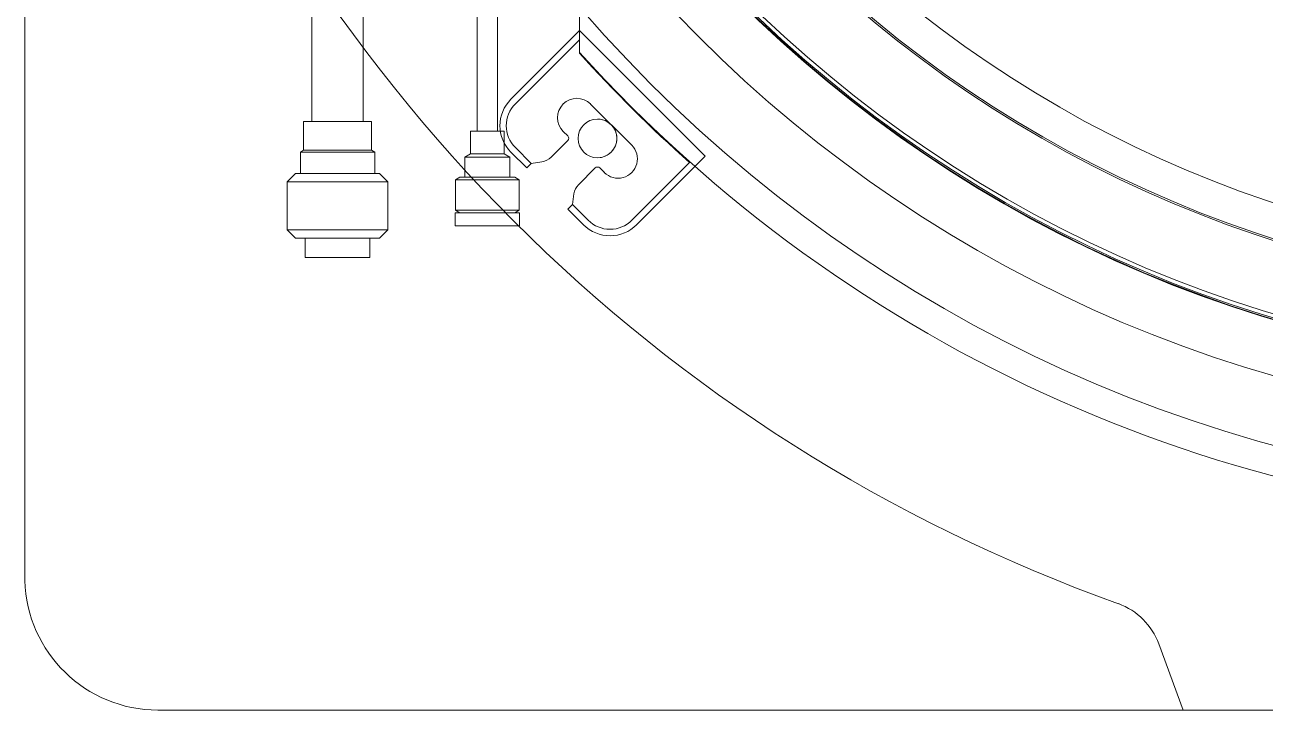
# Model space of a CAD drawing. Header units: millimetres. Extents: x 177 to 25619, y -4018 to 1995.
# Drawn here: x 1190.3 to 1574.3, y -2323.1 to -2110.9 of the extents above; entities that cross this region are included whole.
import ezdxf

# ---------------------------------------------------------------- set-up
doc = ezdxf.new("R2010")
doc.units = ezdxf.units.MM
doc.layers.add('A-ELEC-MECH-EQUIP', color=7, linetype='Continuous', lineweight=5)
doc.layers.add('CASSETTE UNIT 2.5 TR', color=7, linetype='Continuous', lineweight=9)

# ---------------------------------------------------------------- blocks, each defined once
blk = doc.blocks.new('CAN_MC-MCH_Cassette Indoor Unit3 - 2_0 TR-1100603-CONCOURSE LEVEL  VAC LAYOUT SHEET 2 OF 2')
at = {"layer": 'A-ELEC-MECH-EQUIP', "color": 3, "true_color": 0x00ff00}
for p, q in [((459.14, 500.36), (-460.23, 500.36)), ((-460.23, 500.36), (459.14, 500.36)), ((-460.23, 500.36), (-460.23, 500.36)), ((-500.38, 459.13), (-500.38, -459.13)), ((-500.38, -459.13), (-500.38, 459.13)), ((-351.67, 419.14), (-354.26, 416.55)), ((-336.85, 419.14), (-351.67, 419.14)), ((-351.67, 387.97), (-351.67, 419.14)), ((-351.67, 419.14), (-351.67, 387.97)), ((-334.26, 416.55), (-336.85, 419.14)), ((-336.85, 387.97), (-336.85, 419.14)), ((-336.85, 419.14), (-336.85, 387.97)), ((-354.26, 390.55), (-354.26, 416.55)), ((-354.26, 416.55), (-354.26, 390.55)), ((-334.26, 390.55), (-334.26, 416.55)), ((-334.26, 416.55), (-334.26, 390.55)), ((-327.63, 415.05), (-334.26, 415.05)), ((-334.26, 392.05), (-334.26, 415.05)), ((-334.26, 415.05), (-334.26, 392.05)), ((-327.04, 414.05), (-327.63, 415.05)), ((-327.63, 392.05), (-327.63, 415.05)), ((-327.63, 415.05), (-327.63, 392.05)), ((-354.26, 413.55), (-360.26, 413.55)), ((-360.26, 413.55), (-360.26, 393.55)), ((-360.26, 393.55), (-360.26, 413.55)), ((-354.26, 413.55), (-354.26, 393.55)), ((-354.26, 393.55), (-354.26, 413.55)), ((-318.13, 414.05), (-327.04, 414.05)), ((-327.04, 393.05), (-327.04, 414.05)), ((-327.04, 414.05), (-327.04, 393.05)), ((-318.13, 393.05), (-318.13, 414.05)), ((-318.13, 414.05), (-318.13, 393.05)), ((-281.01, 411.49), (-318.13, 411.49)), ((-318.13, 411.49), (-318.13, 395.61)), ((-318.13, 395.61), (-318.13, 411.49)), ((-318.13, 395.61), (-281.01, 395.61)), ((-360.26, 393.55), (-354.26, 393.55)), ((-334.26, 392.05), (-327.63, 392.05)), ((-327.63, 392.05), (-327.04, 393.05)), ((-327.04, 393.05), (-318.13, 393.05)), ((-354.26, 390.55), (-351.67, 387.97)), ((-351.67, 387.97), (-336.85, 387.97)), ((-336.85, 387.97), (-334.26, 390.55)), ((-346.39, 367.18), (-350.39, 367.18)), ((-350.39, 367.18), (-350.39, 347.18)), ((-350.39, 347.18), (-350.39, 367.18)), ((-346.39, 367.18), (-346.39, 347.18)), ((-346.39, 347.18), (-346.39, 367.18)), ((-345.63, 366.99), (-346.39, 365.68)), ((-346.39, 348.69), (-346.39, 365.68)), ((-346.39, 365.68), (-346.39, 348.69)), ((-336.15, 366.99), (-345.63, 366.99)), ((-345.63, 366.99), (-345.63, 347.37)), ((-345.63, 347.37), (-345.63, 366.99)), ((-335.39, 365.68), (-336.15, 366.99)), ((-336.15, 366.99), (-336.15, 347.37)), ((-336.15, 347.37), (-336.15, 366.99)), ((-335.39, 365.68), (-335.39, 348.69)), ((-335.39, 348.69), (-335.39, 365.68)), ((-329.15, 364.19), (-335.39, 364.19)), ((-335.39, 364.19), (-335.39, 350.18)), ((-335.39, 350.18), (-335.39, 364.19)), ((-328.14, 362.44), (-329.15, 364.19)), ((-329.15, 364.19), (-329.15, 350.18)), ((-329.15, 350.18), (-329.15, 364.19)), ((-321.14, 362.44), (-328.14, 362.44)), ((-328.14, 362.44), (-328.14, 351.93)), ((-328.14, 351.93), (-328.14, 362.44)), ((-321.14, 362.44), (-321.14, 351.93)), ((-321.14, 351.93), (-321.14, 362.44)), ((-281.01, 360.36), (-321.14, 360.36)), ((-321.14, 354.01), (-321.14, 360.36)), ((-321.14, 360.36), (-321.14, 354.01)), ((-321.14, 354.01), (-281.01, 354.01)), ((-335.39, 350.18), (-329.15, 350.18)), ((-327.64, 349.88), (-332.52, 345)), ((-332.52, 345), (-327.64, 349.88)), ((-329.15, 350.18), (-328.14, 351.93)), ((-328.14, 351.93), (-321.14, 351.93)), ((-290.01, 328.66), (-311.23, 349.88)), ((-311.23, 349.88), (-290.01, 328.66)), ((-350.39, 347.18), (-346.39, 347.18)), ((-346.39, 348.69), (-345.63, 347.37)), ((-345.63, 347.37), (-336.15, 347.37)), ((-336.15, 347.37), (-335.39, 348.69)), ((-326.23, 348.49), (-331.11, 343.6)), ((-331.1, 343.59), (-326.23, 348.49)), ((-292.84, 328.69), (-312.65, 348.49)), ((-312.65, 348.49), (-292.84, 328.69)), ((-332.52, 345), (-331.1, 343.59)), ((-331.1, 343.59), (-332.52, 345)), ((-332.52, 345), (-332.52, 345)), ((-331.11, 343.6), (-331.11, 343.6)), ((-331.1, 343.59), (-330.63, 340.29)), ((-331.1, 343.59), (-331.1, 343.59)), ((-331.1, 343.59), (-330.63, 340.29)), ((-329.22, 337.46), (-324.03, 332.28)), ((-329.22, 337.46), (-324.03, 332.28)), ((-345.25, 332.28), (-350.13, 327.4)), ((-350.13, 327.4), (-345.25, 332.28)), ((-343.84, 330.86), (-348.71, 325.98)), ((-348.71, 325.98), (-343.83, 330.86)), ((-343.83, 330.86), (-345.25, 332.28)), ((-345.25, 332.28), (-343.83, 330.86)), ((-345.25, 332.28), (-345.25, 332.28)), ((-343.84, 330.86), (-343.84, 330.86)), ((-340.53, 330.39), (-343.83, 330.86)), ((-340.53, 330.39), (-343.83, 330.86)), ((-343.83, 330.86), (-343.83, 330.86)), ((-322.62, 332.28), (-321.2, 333.69)), ((-322.62, 332.28), (-321.2, 333.69)), ((-332.52, 323.79), (-337.7, 328.98)), ((-332.52, 323.79), (-337.7, 328.98)), ((-328.9, 289.77), (-290.01, 328.66)), ((-290.01, 328.66), (-328.9, 289.77)), ((-296.97, 328.69), (-292.84, 328.69)), ((-292.84, 328.69), (-296.97, 328.69)), ((-296.97, 328.69), (-296.97, 328.69)), ((-249.37, 328.66), (-296.73, 328.66)), ((-296.73, 328.66), (-249.37, 328.66)), ((-296.73, 328.66), (-296.73, 328.66)), ((-292.84, 328.69), (-292.84, 328.69)), ((-290.01, 328.66), (-290.01, 328.66)), ((-312.72, 325.2), (-325.45, 312.48)), ((-312.72, 325.2), (-325.45, 312.48)), ((-333.93, 320.96), (-332.52, 322.38)), ((-333.93, 320.96), (-332.52, 322.38)), ((-348.71, 312.41), (-330.86, 294.55)), ((-330.86, 294.55), (-348.71, 312.41)), ((-350.13, 310.99), (-328.9, 289.77)), ((-328.9, 289.77), (-350.13, 310.99)), ((-330.86, 294.55), (-330.86, 294.55)), ((-328.9, 289.77), (-328.9, 289.77)), ((-479.89, 149.32), (-500.38, 141.75)), ((-500.38, 141.75), (-500.38, 141.75))]:
    blk.add_line(p, q, dxfattribs=at)
for centre, radius, start, end in [((-459.13, 459.13), 41.24, 91.5176, 180), ((-459.13, 459.13), 41.24, 91.5176, 180), ((7.67, -7.67), 504.4, 109.6318, 160.3682), ((0, 0), 433.5, 360, 180), ((0, 0), 412.75, 0, 180), ((0, 0), 396.14, 360, 180), ((0, 0), 395.97, 360, 180), ((0, 0), 395.57, 360, 180), ((0, 0), 394.39, 360, 180), ((0, 0), 372.71, 0, 180), ((0, 0), 372.2, 360, 180), ((0, 0), 361.63, 0, 180), ((-319.44, 341.68), 11.6, 45, 135), ((-319.44, 341.68), 11.6, 45, 135), ((-319.44, 341.71), 9.6, 45, 135), ((-319.44, 341.71), 9.6, 45, 135), ((-325.68, 341), 5, 188.1301, 225), ((-325.68, 341), 5, 188.1301, 225), ((-316.96, 329.45), 6, 315, 135), ((-316.96, 329.45), 6, 315, 135), ((-341.24, 325.44), 5, 45, 81.8699), ((-341.24, 325.44), 5, 45, 81.8699), ((-323.33, 332.98), 1, 225, 315), ((-323.33, 332.98), 1, 225, 315), ((0, 0), 442.79, 132.0767, 227.9233), ((0, 0), 442.79, 132.0767, 227.9233), ((-341.92, 319.19), 11.6, 135, 225), ((-341.92, 319.19), 11.6, 135, 225), ((0, 0), 442.97, 132.0979, 138.3224), ((0, 0), 442.97, 132.0979, 138.3224), ((-323.38, 323.08), 6, 360, 180), ((-323.38, 323.08), 6, 0, 180), ((-341.92, 319.19), 9.6, 135, 225), ((-341.92, 319.19), 9.6, 135, 225), ((-333.23, 323.08), 1, 315, 45), ((-333.23, 323.08), 1, 315, 45), ((-323.38, 323.08), 6, 180, 360), ((-323.38, 323.08), 6, 180, 0), ((-329.69, 316.72), 6, 135, 315), ((-329.69, 316.72), 6, 135, 315), ((-487.21, 169.11), 21.11, 290.2752, 339.7248)]:
    blk.add_arc(centre, radius, start, end, dxfattribs=at)

msp = doc.modelspace()

# ---------------------------------------------------------------- block references
at = {"layer": 'CASSETTE UNIT 2.5 TR', "color": 3, "true_color": 0x00ff00, "rotation": 89.99855954599118}
msp.add_blockref('CAN_MC-MCH_Cassette Indoor Unit3 - 2_0 TR-1100603-CONCOURSE LEVEL  VAC LAYOUT SHEET 2 OF 2', (1690.7, -1822.72), dxfattribs=at)

doc.saveas('drawing.dxf')
